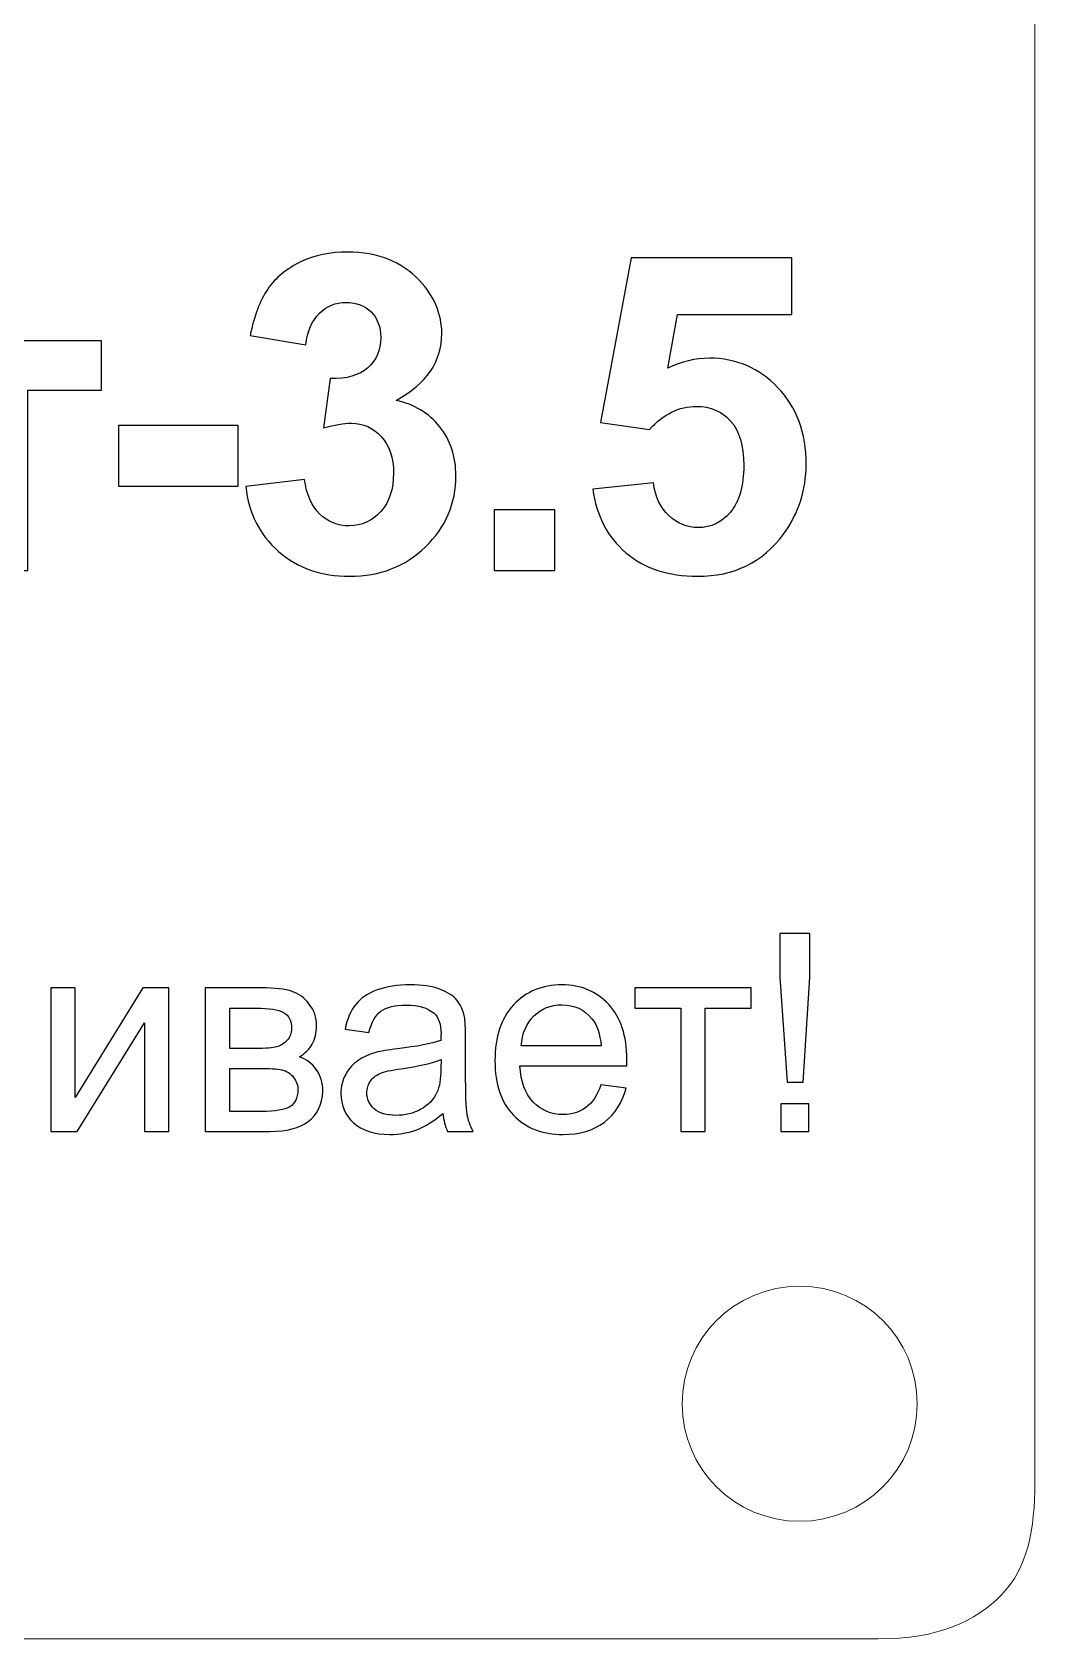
# Model space of a CAD drawing. Header units: millimetres. Extents: x -73 to 70, y 96 to 138.
# Drawn here: x 56.71 to 69.5, y 96.5 to 117 of the extents above; entities that cross this region are included whole.
import ezdxf

# ---------------------------------------------------------------- set-up
doc = ezdxf.new("R2010")
doc.units = ezdxf.units.MM
doc.header["$MEASUREMENT"] = 0
doc.layers.add('layer 1', color=7, linetype='Continuous')

msp = doc.modelspace()

# ---------------------------------------------------------------- linework, layer by layer
at = {"layer": 'layer 1', "lineweight": 9}
for points, knots in [([(69.5001, 135.5001), (69.5001, 135.5001), (69.5001, 98.5001), (69.5001, 98.5001), (69.5001, 97.8957), (69.4085, 97.4057), (69.0755, 97.0626), (68.7425, 96.7195), (68.2685, 96.5001), (67.5001, 96.5001), (67.5001, 96.5001), (-70.9999, 96.5001), (-70.9999, 96.5001), (-71.53, 96.4998), (-72.0385, 96.71), (-72.4136, 97.0846), (-72.7887, 97.4592), (-72.9996, 97.97), (-72.9999, 98.5001), (-72.9999, 98.5001), (-72.9999, 135.5001), (-72.9999, 135.5001), (-73.0002, 136.0302), (-72.79, 136.5387), (-72.4154, 136.9138), (-72.0408, 137.2889), (-71.53, 137.4998), (-70.9999, 137.5001), (-70.9999, 137.5001), (67.5001, 137.5001), (67.5001, 137.5001), (68.2152, 137.5001), (68.7458, 137.2967), (69.1084, 136.9045), (69.3948, 136.5947), (69.5001, 136.2287), (69.5001, 135.5001)], [0, 0, 0, 0, 0.0833333, 0.0833333, 0.0833333, 0.1666667, 0.1666667, 0.1666667, 0.25, 0.25, 0.25, 0.3333333, 0.3333333, 0.3333333, 0.4166667, 0.4166667, 0.4166667, 0.5, 0.5, 0.5, 0.5833333, 0.5833333, 0.5833333, 0.6666667, 0.6666667, 0.6666667, 0.75, 0.75, 0.75, 0.8333333, 0.8333333, 0.8333333, 0.9166667, 0.9166667, 0.9166667, 1, 1, 1, 1]), ([(68.0001, 99.5001), (68.0001, 100.3285), (67.3285, 101.0001), (66.5001, 101.0001), (65.6717, 101.0001), (65.0001, 100.3285), (65.0001, 99.5001), (65.0001, 98.6717), (65.6717, 98.0001), (66.5001, 98.0001), (67.3285, 98.0001), (68.0001, 98.6717), (68.0001, 99.5001)], [0, 0, 0, 0, 0.25, 0.25, 0.25, 0.5, 0.5, 0.5, 0.75, 0.75, 0.75, 1, 1, 1, 1])]:
    msp.add_open_spline(points, degree=3, knots=knots, dxfattribs=at)
at = {"layer": 'layer 1', "color": 250}
for points, knots in [([(59.4338, 111.2019), (59.4338, 111.2019), (60.1845, 111.2931), (60.1845, 111.2931), (60.208, 111.1012), (60.272, 110.9545), (60.3764, 110.8529), (60.4808, 110.7513), (60.6069, 110.7005), (60.7546, 110.7005), (60.9136, 110.7005), (61.0471, 110.7616), (61.1563, 110.883), (61.2645, 111.0043), (61.319, 111.168), (61.319, 111.375), (61.319, 111.5697), (61.2673, 111.7249), (61.1629, 111.8388), (61.0584, 111.9526), (60.9314, 112.01), (60.7809, 112.01), (60.6821, 112.01), (60.5645, 111.9902), (60.4272, 111.9517), (60.4272, 111.9517), (60.5128, 112.5801), (60.5128, 112.5801), (60.7217, 112.5744), (60.8806, 112.6205), (60.9907, 112.7174), (61.1008, 112.8134), (61.1553, 112.9423), (61.1553, 113.1031), (61.1553, 113.2395), (61.1149, 113.3477), (61.034, 113.4296), (60.9531, 113.5105), (60.8458, 113.5509), (60.7113, 113.5509), (60.5787, 113.5509), (60.4658, 113.5048), (60.3726, 113.4126), (60.2786, 113.3204), (60.2221, 113.1859), (60.2014, 113.009), (60.2014, 113.009), (59.4902, 113.1304), (59.4902, 113.1304), (59.5401, 113.3769), (59.6144, 113.5735), (59.7151, 113.7212), (59.8148, 113.8679), (59.955, 113.9836), (60.1337, 114.0683), (60.3124, 114.152), (60.5137, 114.1944), (60.7358, 114.1944), (61.1158, 114.1944), (61.4206, 114.073), (61.6502, 113.8294), (61.8392, 113.6299), (61.9343, 113.4042), (61.9343, 113.153), (61.9343, 112.7974), (61.7405, 112.5123), (61.3519, 112.3007), (61.5834, 112.2508), (61.7677, 112.1398), (61.907, 111.9667), (62.0453, 111.7936), (62.1149, 111.5848), (62.1149, 111.3402), (62.1149, 110.9855), (61.9851, 110.6826), (61.7264, 110.4324), (61.4677, 110.1821), (61.1459, 110.057), (60.7602, 110.057), (60.3952, 110.057), (60.0923, 110.1624), (59.8524, 110.374), (59.6116, 110.5848), (59.4724, 110.8604), (59.4338, 111.2019)], [0, 0, 0, 0, 0.0357143, 0.0357143, 0.0357143, 0.0714286, 0.0714286, 0.0714286, 0.1071429, 0.1071429, 0.1071429, 0.1428571, 0.1428571, 0.1428571, 0.1785714, 0.1785714, 0.1785714, 0.2142857, 0.2142857, 0.2142857, 0.25, 0.25, 0.25, 0.2857143, 0.2857143, 0.2857143, 0.3214286, 0.3214286, 0.3214286, 0.3571429, 0.3571429, 0.3571429, 0.3928571, 0.3928571, 0.3928571, 0.4285714, 0.4285714, 0.4285714, 0.4642857, 0.4642857, 0.4642857, 0.5, 0.5, 0.5, 0.5357143, 0.5357143, 0.5357143, 0.5714286, 0.5714286, 0.5714286, 0.6071429, 0.6071429, 0.6071429, 0.6428571, 0.6428571, 0.6428571, 0.6785714, 0.6785714, 0.6785714, 0.7142857, 0.7142857, 0.7142857, 0.75, 0.75, 0.75, 0.7857143, 0.7857143, 0.7857143, 0.8214286, 0.8214286, 0.8214286, 0.8571429, 0.8571429, 0.8571429, 0.8928571, 0.8928571, 0.8928571, 0.9285714, 0.9285714, 0.9285714, 0.9642857, 0.9642857, 0.9642857, 1, 1, 1, 1]), ([(63.8615, 111.168), (63.8615, 111.168), (64.6347, 111.248), (64.6347, 111.248), (64.6573, 111.073), (64.7222, 110.9338), (64.8304, 110.8312), (64.9395, 110.7287), (65.0647, 110.6779), (65.2067, 110.6779), (65.3685, 110.6779), (65.5059, 110.7438), (65.6178, 110.8764), (65.7298, 111.009), (65.7862, 111.2085), (65.7862, 111.4747), (65.7862, 111.7249), (65.7307, 111.9121), (65.6187, 112.0373), (65.5077, 112.1624), (65.3629, 112.2245), (65.1841, 112.2245), (64.9612, 112.2245), (64.7608, 112.1266), (64.5839, 111.931), (64.5839, 111.931), (63.9574, 112.0213), (63.9574, 112.0213), (63.9574, 112.0213), (64.3525, 114.121), (64.3525, 114.121), (64.3525, 114.121), (66.4014, 114.121), (66.4014, 114.121), (66.4014, 114.121), (66.4014, 113.3985), (66.4014, 113.3985), (66.4014, 113.3985), (64.9405, 113.3985), (64.9405, 113.3985), (64.9405, 113.3985), (64.8182, 112.7108), (64.8182, 112.7108), (64.9903, 112.7964), (65.1672, 112.8397), (65.3478, 112.8397), (65.6921, 112.8397), (65.9837, 112.7146), (66.2227, 112.4634), (66.4626, 112.2132), (66.5821, 111.8877), (66.5821, 111.4869), (66.5821, 111.153), (66.4852, 110.8557), (66.2923, 110.5932), (66.0289, 110.2358), (65.6639, 110.057), (65.1973, 110.057), (64.8238, 110.057), (64.519, 110.1577), (64.2838, 110.3581), (64.0477, 110.5594), (63.9075, 110.8284), (63.8615, 111.168)], [0, 0, 0, 0, 0.047619, 0.047619, 0.047619, 0.0952381, 0.0952381, 0.0952381, 0.1428571, 0.1428571, 0.1428571, 0.1904762, 0.1904762, 0.1904762, 0.2380952, 0.2380952, 0.2380952, 0.2857143, 0.2857143, 0.2857143, 0.3333333, 0.3333333, 0.3333333, 0.3809524, 0.3809524, 0.3809524, 0.4285714, 0.4285714, 0.4285714, 0.4761905, 0.4761905, 0.4761905, 0.5238095, 0.5238095, 0.5238095, 0.5714286, 0.5714286, 0.5714286, 0.6190476, 0.6190476, 0.6190476, 0.6666667, 0.6666667, 0.6666667, 0.7142857, 0.7142857, 0.7142857, 0.7619048, 0.7619048, 0.7619048, 0.8095238, 0.8095238, 0.8095238, 0.8571429, 0.8571429, 0.8571429, 0.9047619, 0.9047619, 0.9047619, 0.952381, 0.952381, 0.952381, 1, 1, 1, 1]), ([(54.9458, 113.0598), (54.9458, 113.0598), (57.5931, 113.0598), (57.5931, 113.0598), (57.5931, 113.0598), (57.5931, 112.4333), (57.5931, 112.4333), (57.5931, 112.4333), (56.6561, 112.4333), (56.6561, 112.4333), (56.6561, 112.4333), (56.6561, 110.1304), (56.6561, 110.1304), (56.6561, 110.1304), (55.8828, 110.1304), (55.8828, 110.1304), (55.8828, 110.1304), (55.8828, 112.4333), (55.8828, 112.4333), (55.8828, 112.4333), (54.9458, 112.4333), (54.9458, 112.4333), (54.9458, 112.4333), (54.9458, 113.0598), (54.9458, 113.0598)], [0, 0, 0, 0, 0.125, 0.125, 0.125, 0.25, 0.25, 0.25, 0.375, 0.375, 0.375, 0.5, 0.5, 0.5, 0.625, 0.625, 0.625, 0.75, 0.75, 0.75, 0.875, 0.875, 0.875, 1, 1, 1, 1]), ([(57.8126, 111.2085), (57.8126, 111.2085), (57.8126, 111.9818), (57.8126, 111.9818), (57.8126, 111.9818), (59.3366, 111.9818), (59.3366, 111.9818), (59.3366, 111.9818), (59.3366, 111.2085), (59.3366, 111.2085), (59.3366, 111.2085), (57.8126, 111.2085), (57.8126, 111.2085)], [0, 0, 0, 0, 0.25, 0.25, 0.25, 0.5, 0.5, 0.5, 0.75, 0.75, 0.75, 1, 1, 1, 1]), ([(62.6025, 110.1304), (62.6025, 110.1304), (62.6025, 110.9037), (62.6025, 110.9037), (62.6025, 110.9037), (63.3757, 110.9037), (63.3757, 110.9037), (63.3757, 110.9037), (63.3757, 110.1304), (63.3757, 110.1304), (63.3757, 110.1304), (62.6025, 110.1304), (62.6025, 110.1304)], [0, 0, 0, 0, 0.25, 0.25, 0.25, 0.5, 0.5, 0.5, 0.75, 0.75, 0.75, 1, 1, 1, 1]), ([(66.3418, 103.602), (66.3418, 103.602), (66.2466, 104.9403), (66.2466, 104.9403), (66.2466, 104.9403), (66.2466, 105.5), (66.2466, 105.5), (66.2466, 105.5), (66.6311, 105.5), (66.6311, 105.5), (66.6311, 105.5), (66.6311, 104.9403), (66.6311, 104.9403), (66.6311, 104.9403), (66.5429, 103.602), (66.5429, 103.602), (66.5429, 103.602), (66.3418, 103.602), (66.3418, 103.602)], [0, 0, 0, 0, 0.1666667, 0.1666667, 0.1666667, 0.3333333, 0.3333333, 0.3333333, 0.5, 0.5, 0.5, 0.6666667, 0.6666667, 0.6666667, 0.8333333, 0.8333333, 0.8333333, 1, 1, 1, 1]), ([(56.9474, 104.805), (56.9474, 104.805), (57.2579, 104.805), (57.2579, 104.805), (57.2579, 104.805), (57.2579, 103.4086), (57.2579, 103.4086), (57.2579, 103.4086), (58.1204, 104.805), (58.1204, 104.805), (58.1204, 104.805), (58.4538, 104.805), (58.4538, 104.805), (58.4538, 104.805), (58.4538, 102.9741), (58.4538, 102.9741), (58.4538, 102.9741), (58.1434, 102.9741), (58.1434, 102.9741), (58.1434, 102.9741), (58.1434, 104.3617), (58.1434, 104.3617), (58.1434, 104.3617), (57.282, 102.9741), (57.282, 102.9741), (57.282, 102.9741), (56.9474, 102.9741), (56.9474, 102.9741), (56.9474, 102.9741), (56.9474, 104.805), (56.9474, 104.805)], [0, 0, 0, 0, 0.1, 0.1, 0.1, 0.2, 0.2, 0.2, 0.3, 0.3, 0.3, 0.4, 0.4, 0.4, 0.5, 0.5, 0.5, 0.6, 0.6, 0.6, 0.7, 0.7, 0.7, 0.8, 0.8, 0.8, 0.9, 0.9, 0.9, 1, 1, 1, 1]), ([(58.9183, 104.805), (58.9183, 104.805), (59.6327, 104.805), (59.6327, 104.805), (59.8079, 104.805), (59.9385, 104.7903), (60.0243, 104.7609), (60.1096, 104.7315), (60.1831, 104.678), (60.2442, 104.5998), (60.3059, 104.521), (60.3365, 104.4276), (60.3365, 104.3182), (60.3365, 104.2306), (60.3183, 104.1541), (60.2824, 104.0895), (60.246, 104.0242), (60.1919, 103.9695), (60.119, 103.926), (60.2048, 103.8972), (60.2759, 103.8437), (60.333, 103.7649), (60.3894, 103.6867), (60.4176, 103.5932), (60.4176, 103.4856), (60.4065, 103.3122), (60.3442, 103.1834), (60.2319, 103.0999), (60.1196, 103.0158), (59.9561, 102.9741), (59.7421, 102.9741), (59.7421, 102.9741), (58.9183, 102.9741), (58.9183, 102.9741), (58.9183, 102.9741), (58.9183, 104.805), (58.9183, 104.805)], [0, 0, 0, 0, 0.0833333, 0.0833333, 0.0833333, 0.1666667, 0.1666667, 0.1666667, 0.25, 0.25, 0.25, 0.3333333, 0.3333333, 0.3333333, 0.4166667, 0.4166667, 0.4166667, 0.5, 0.5, 0.5, 0.5833333, 0.5833333, 0.5833333, 0.6666667, 0.6666667, 0.6666667, 0.75, 0.75, 0.75, 0.8333333, 0.8333333, 0.8333333, 0.9166667, 0.9166667, 0.9166667, 1, 1, 1, 1]), ([(61.9493, 103.2034), (61.834, 103.1052), (61.7229, 103.0364), (61.6165, 102.9959), (61.51, 102.9553), (61.396, 102.9353), (61.2737, 102.9353), (61.0726, 102.9353), (60.918, 102.9841), (60.8098, 103.0823), (60.7016, 103.1799), (60.6475, 103.3051), (60.6475, 103.4574), (60.6475, 103.5468), (60.6681, 103.6285), (60.7086, 103.7026), (60.7498, 103.7767), (60.8033, 103.8355), (60.8692, 103.8802), (60.9356, 103.9248), (61.0097, 103.9589), (61.0926, 103.9819), (61.1537, 103.9977), (61.2461, 104.013), (61.3689, 104.0283), (61.6194, 104.0577), (61.8046, 104.0936), (61.9228, 104.1347), (61.924, 104.1771), (61.9246, 104.2041), (61.9246, 104.2153), (61.9246, 104.3411), (61.8952, 104.4299), (61.8364, 104.4816), (61.757, 104.5516), (61.6388, 104.5863), (61.4824, 104.5863), (61.336, 104.5863), (61.2278, 104.5604), (61.1584, 104.5093), (61.0885, 104.4581), (61.0373, 104.3676), (61.0038, 104.2371), (61.0038, 104.2371), (60.7004, 104.2794), (60.7004, 104.2794), (60.7281, 104.4093), (60.7733, 104.5146), (60.8368, 104.5945), (60.9003, 104.6745), (60.992, 104.7356), (61.112, 104.7792), (61.2314, 104.8221), (61.3707, 104.8438), (61.5283, 104.8438), (61.6847, 104.8438), (61.8123, 104.8256), (61.9105, 104.7886), (62.0081, 104.7515), (62.0804, 104.7057), (62.1262, 104.6498), (62.1721, 104.5939), (62.2044, 104.5234), (62.2233, 104.4381), (62.2332, 104.3852), (62.2385, 104.29), (62.2385, 104.153), (62.2385, 104.153), (62.2385, 103.7414), (62.2385, 103.7414), (62.2385, 103.4539), (62.245, 103.2722), (62.2579, 103.1952), (62.2703, 103.1182), (62.2962, 103.0447), (62.3338, 102.9741), (62.3338, 102.9741), (62.0092, 102.9741), (62.0092, 102.9741), (61.9781, 103.0394), (61.9581, 103.1158), (61.9493, 103.2034)], [0, 0, 0, 0, 0.037037, 0.037037, 0.037037, 0.0740741, 0.0740741, 0.0740741, 0.1111111, 0.1111111, 0.1111111, 0.1481481, 0.1481481, 0.1481481, 0.1851852, 0.1851852, 0.1851852, 0.2222222, 0.2222222, 0.2222222, 0.2592593, 0.2592593, 0.2592593, 0.2962963, 0.2962963, 0.2962963, 0.3333333, 0.3333333, 0.3333333, 0.3703704, 0.3703704, 0.3703704, 0.4074074, 0.4074074, 0.4074074, 0.4444444, 0.4444444, 0.4444444, 0.4814815, 0.4814815, 0.4814815, 0.5185185, 0.5185185, 0.5185185, 0.5555556, 0.5555556, 0.5555556, 0.5925926, 0.5925926, 0.5925926, 0.6296296, 0.6296296, 0.6296296, 0.6666667, 0.6666667, 0.6666667, 0.7037037, 0.7037037, 0.7037037, 0.7407407, 0.7407407, 0.7407407, 0.7777778, 0.7777778, 0.7777778, 0.8148148, 0.8148148, 0.8148148, 0.8518519, 0.8518519, 0.8518519, 0.8888889, 0.8888889, 0.8888889, 0.9259259, 0.9259259, 0.9259259, 0.962963, 0.962963, 0.962963, 1, 1, 1, 1]), ([(63.9642, 103.5668), (63.9642, 103.5668), (64.2852, 103.5244), (64.2852, 103.5244), (64.2352, 103.3381), (64.1417, 103.1928), (64.0053, 103.0899), (63.8689, 102.987), (63.6949, 102.9353), (63.4826, 102.9353), (63.2157, 102.9353), (63.004, 103.0176), (62.8476, 103.1822), (62.6912, 103.3463), (62.613, 103.5774), (62.613, 103.8743), (62.613, 104.1812), (62.6918, 104.4199), (62.85, 104.5892), (63.0081, 104.7592), (63.2133, 104.8438), (63.4656, 104.8438), (63.7096, 104.8438), (63.9089, 104.7609), (64.0635, 104.5945), (64.2182, 104.4281), (64.2958, 104.1941), (64.2958, 103.8925), (64.2958, 103.8743), (64.2952, 103.8466), (64.294, 103.8102), (64.294, 103.8102), (62.9305, 103.8102), (62.9305, 103.8102), (62.9423, 103.6097), (62.9987, 103.4556), (63.101, 103.3492), (63.2028, 103.2428), (63.3303, 103.1893), (63.4826, 103.1893), (63.5961, 103.1893), (63.6931, 103.2193), (63.7731, 103.2793), (63.8536, 103.3392), (63.9171, 103.4351), (63.9642, 103.5668)], [0, 0, 0, 0, 0.0666667, 0.0666667, 0.0666667, 0.1333333, 0.1333333, 0.1333333, 0.2, 0.2, 0.2, 0.2666667, 0.2666667, 0.2666667, 0.3333333, 0.3333333, 0.3333333, 0.4, 0.4, 0.4, 0.4666667, 0.4666667, 0.4666667, 0.5333333, 0.5333333, 0.5333333, 0.6, 0.6, 0.6, 0.6666667, 0.6666667, 0.6666667, 0.7333333, 0.7333333, 0.7333333, 0.8, 0.8, 0.8, 0.8666667, 0.8666667, 0.8666667, 0.9333333, 0.9333333, 0.9333333, 1, 1, 1, 1]), ([(64.3981, 104.805), (64.3981, 104.805), (65.8797, 104.805), (65.8797, 104.805), (65.8797, 104.805), (65.8797, 104.5475), (65.8797, 104.5475), (65.8797, 104.5475), (65.2941, 104.5475), (65.2941, 104.5475), (65.2941, 104.5475), (65.2941, 102.9741), (65.2941, 102.9741), (65.2941, 102.9741), (64.9837, 102.9741), (64.9837, 102.9741), (64.9837, 102.9741), (64.9837, 104.5475), (64.9837, 104.5475), (64.9837, 104.5475), (64.3981, 104.5475), (64.3981, 104.5475), (64.3981, 104.5475), (64.3981, 104.805), (64.3981, 104.805)], [0, 0, 0, 0, 0.125, 0.125, 0.125, 0.25, 0.25, 0.25, 0.375, 0.375, 0.375, 0.5, 0.5, 0.5, 0.625, 0.625, 0.625, 0.75, 0.75, 0.75, 0.875, 0.875, 0.875, 1, 1, 1, 1]), ([(62.9482, 104.0642), (62.9482, 104.0642), (63.9677, 104.0642), (63.9677, 104.0642), (63.9542, 104.2182), (63.9148, 104.3335), (63.8507, 104.4105), (63.7525, 104.5299), (63.6243, 104.5898), (63.4673, 104.5898), (63.3251, 104.5898), (63.2057, 104.5422), (63.1087, 104.447), (63.0123, 104.3517), (62.9588, 104.2241), (62.9482, 104.0642)], [0, 0, 0, 0, 0.2, 0.2, 0.2, 0.4, 0.4, 0.4, 0.6, 0.6, 0.6, 0.8, 0.8, 0.8, 1, 1, 1, 1]), ([(59.2288, 104.0324), (59.2288, 104.0324), (59.558, 104.0324), (59.558, 104.0324), (59.6892, 104.0324), (59.7797, 104.0395), (59.8285, 104.053), (59.8779, 104.0671), (59.922, 104.0948), (59.9608, 104.1371), (59.9996, 104.1788), (60.019, 104.2294), (60.019, 104.2882), (60.019, 104.3852), (59.9849, 104.4522), (59.9173, 104.4905), (59.8491, 104.5287), (59.7327, 104.5475), (59.568, 104.5475), (59.568, 104.5475), (59.2288, 104.5475), (59.2288, 104.5475), (59.2288, 104.5475), (59.2288, 104.0324), (59.2288, 104.0324)], [0, 0, 0, 0, 0.125, 0.125, 0.125, 0.25, 0.25, 0.25, 0.375, 0.375, 0.375, 0.5, 0.5, 0.5, 0.625, 0.625, 0.625, 0.75, 0.75, 0.75, 0.875, 0.875, 0.875, 1, 1, 1, 1]), ([(59.2288, 103.2281), (59.2288, 103.2281), (59.6362, 103.2281), (59.6362, 103.2281), (59.8115, 103.2281), (59.932, 103.2487), (59.9973, 103.2893), (60.0625, 103.3304), (60.0966, 103.4004), (60.1001, 103.5009), (60.1001, 103.5591), (60.0813, 103.6138), (60.0437, 103.6638), (60.0055, 103.7138), (59.9561, 103.7455), (59.8955, 103.7584), (59.835, 103.772), (59.7374, 103.7784), (59.6033, 103.7784), (59.6033, 103.7784), (59.2288, 103.7784), (59.2288, 103.7784), (59.2288, 103.7784), (59.2288, 103.2281), (59.2288, 103.2281)], [0, 0, 0, 0, 0.125, 0.125, 0.125, 0.25, 0.25, 0.25, 0.375, 0.375, 0.375, 0.5, 0.5, 0.5, 0.625, 0.625, 0.625, 0.75, 0.75, 0.75, 0.875, 0.875, 0.875, 1, 1, 1, 1]), ([(61.9246, 103.8913), (61.8117, 103.8455), (61.6423, 103.8067), (61.4166, 103.7749), (61.2884, 103.7567), (61.1978, 103.7361), (61.1449, 103.7132), (61.092, 103.6902), (61.0514, 103.6567), (61.0226, 103.6132), (60.9938, 103.5691), (60.9791, 103.5203), (60.9791, 103.4662), (60.9791, 103.3845), (61.0103, 103.3157), (61.0732, 103.261), (61.1361, 103.2063), (61.2278, 103.1787), (61.3484, 103.1787), (61.4677, 103.1787), (61.5741, 103.2046), (61.6676, 103.2569), (61.7605, 103.3087), (61.8293, 103.3798), (61.8728, 103.4698), (61.9063, 103.5397), (61.9228, 103.6426), (61.9228, 103.7784), (61.9228, 103.7784), (61.9246, 103.8913), (61.9246, 103.8913)], [0, 0, 0, 0, 0.1, 0.1, 0.1, 0.2, 0.2, 0.2, 0.3, 0.3, 0.3, 0.4, 0.4, 0.4, 0.5, 0.5, 0.5, 0.6, 0.6, 0.6, 0.7, 0.7, 0.7, 0.8, 0.8, 0.8, 0.9, 0.9, 0.9, 1, 1, 1, 1]), ([(66.2607, 102.9741), (66.2607, 102.9741), (66.2607, 103.3269), (66.2607, 103.3269), (66.2607, 103.3269), (66.617, 103.3269), (66.617, 103.3269), (66.617, 103.3269), (66.617, 102.9741), (66.617, 102.9741), (66.617, 102.9741), (66.2607, 102.9741), (66.2607, 102.9741)], [0, 0, 0, 0, 0.25, 0.25, 0.25, 0.5, 0.5, 0.5, 0.75, 0.75, 0.75, 1, 1, 1, 1])]:
    msp.add_open_spline(points, degree=3, knots=knots, dxfattribs=at)

doc.saveas('drawing.dxf')
